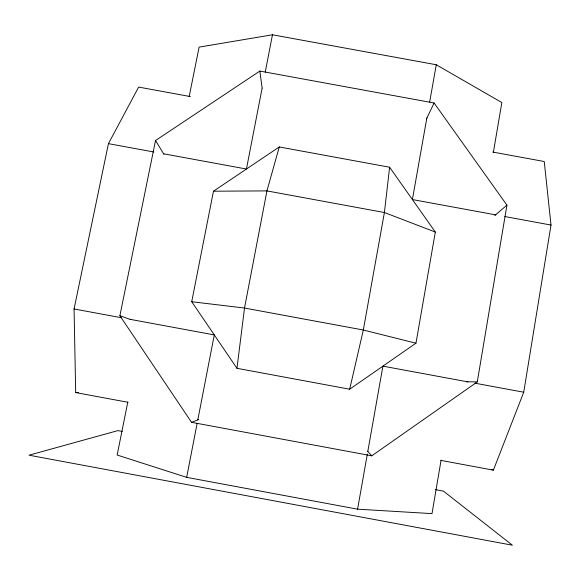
<?xml version="1.0" encoding="UTF-8"?>
<svg xmlns="http://www.w3.org/2000/svg" width="580" height="580" viewBox="0 0 580 580"><rect width="100%" height="100%" fill="white"/><g stroke="black" fill="none" stroke-linecap="round" stroke-linejoin="round"><path stroke-width="0.87" d="M389.615 167.228L384.409 212.526L363.312 330.013L349.689 389.209L236.974 368.314L191.726 301.723L213.462 191.204L279.263 146.957L389.615 167.228L435.326 232.058L415.962 343.193L349.689 389.209M236.974 368.314L244.513 308.045L266.938 190.9L279.263 146.957M440.887 460.397L493.384 470.148L523.733 392.218L551 225.047L544.243 161.508L492.732 152.054M477.289 381.894L506.935 205.139L434.101 103.001L259.847 71.072L155.52 140.534L119.886 315.73L191.56 422.327L371.795 455.815L477.289 381.894L466.74 381.771M441.09 460.114L431.998 513.626L357.584 509.175L186.666 477.354L117.153 455.032L127.825 401.933M493.348 152.547L501.845 102.559L436.269 64.757L272.469 34.785L199.114 47.118L189.145 96.722M357.584 509.175L367.336 454.089M367.807 451.428L382.909 366.139L467.937 381.887M426.851 117.965L412.402 199.549L495.914 214.912M429.678 102L436.269 64.757M186.666 477.354L197.135 423.385M197.816 419.848L214.281 334.921L129.971 319.312M262.131 88.124L246.442 169.026L163.64 153.794M265.234 72.123L272.469 34.785M127.962 402.281L75.683 392.573L74.066 308.966L108.438 143.644L138.642 87.08L190.312 96.563M426.438 119.001L434.101 103.001M494.784 215.47L506.935 205.139M191.56 422.327L198.751 419.543M75.683 392.573L78.38 392.421M213.462 191.204L266.938 190.9L384.409 212.526L435.326 232.058M191.726 301.723L244.513 308.045L363.312 330.013L415.962 343.193M108.438 143.644L153.845 151.996M504.803 216.55L551 225.047M74.066 308.966L121.097 317.673M475.02 383.199L523.733 392.218M122.351 431.433L117.9 430.607L29 455.191L512.401 545.214L443.453 491.137L435.45 489.65M119.886 315.73L130.834 319.594M491.753 469.379L493.384 470.148M367.495 451.167L371.795 455.815M155.52 140.534L163.922 154.302M259.847 71.072L262.138 88.008"/></g></svg>
